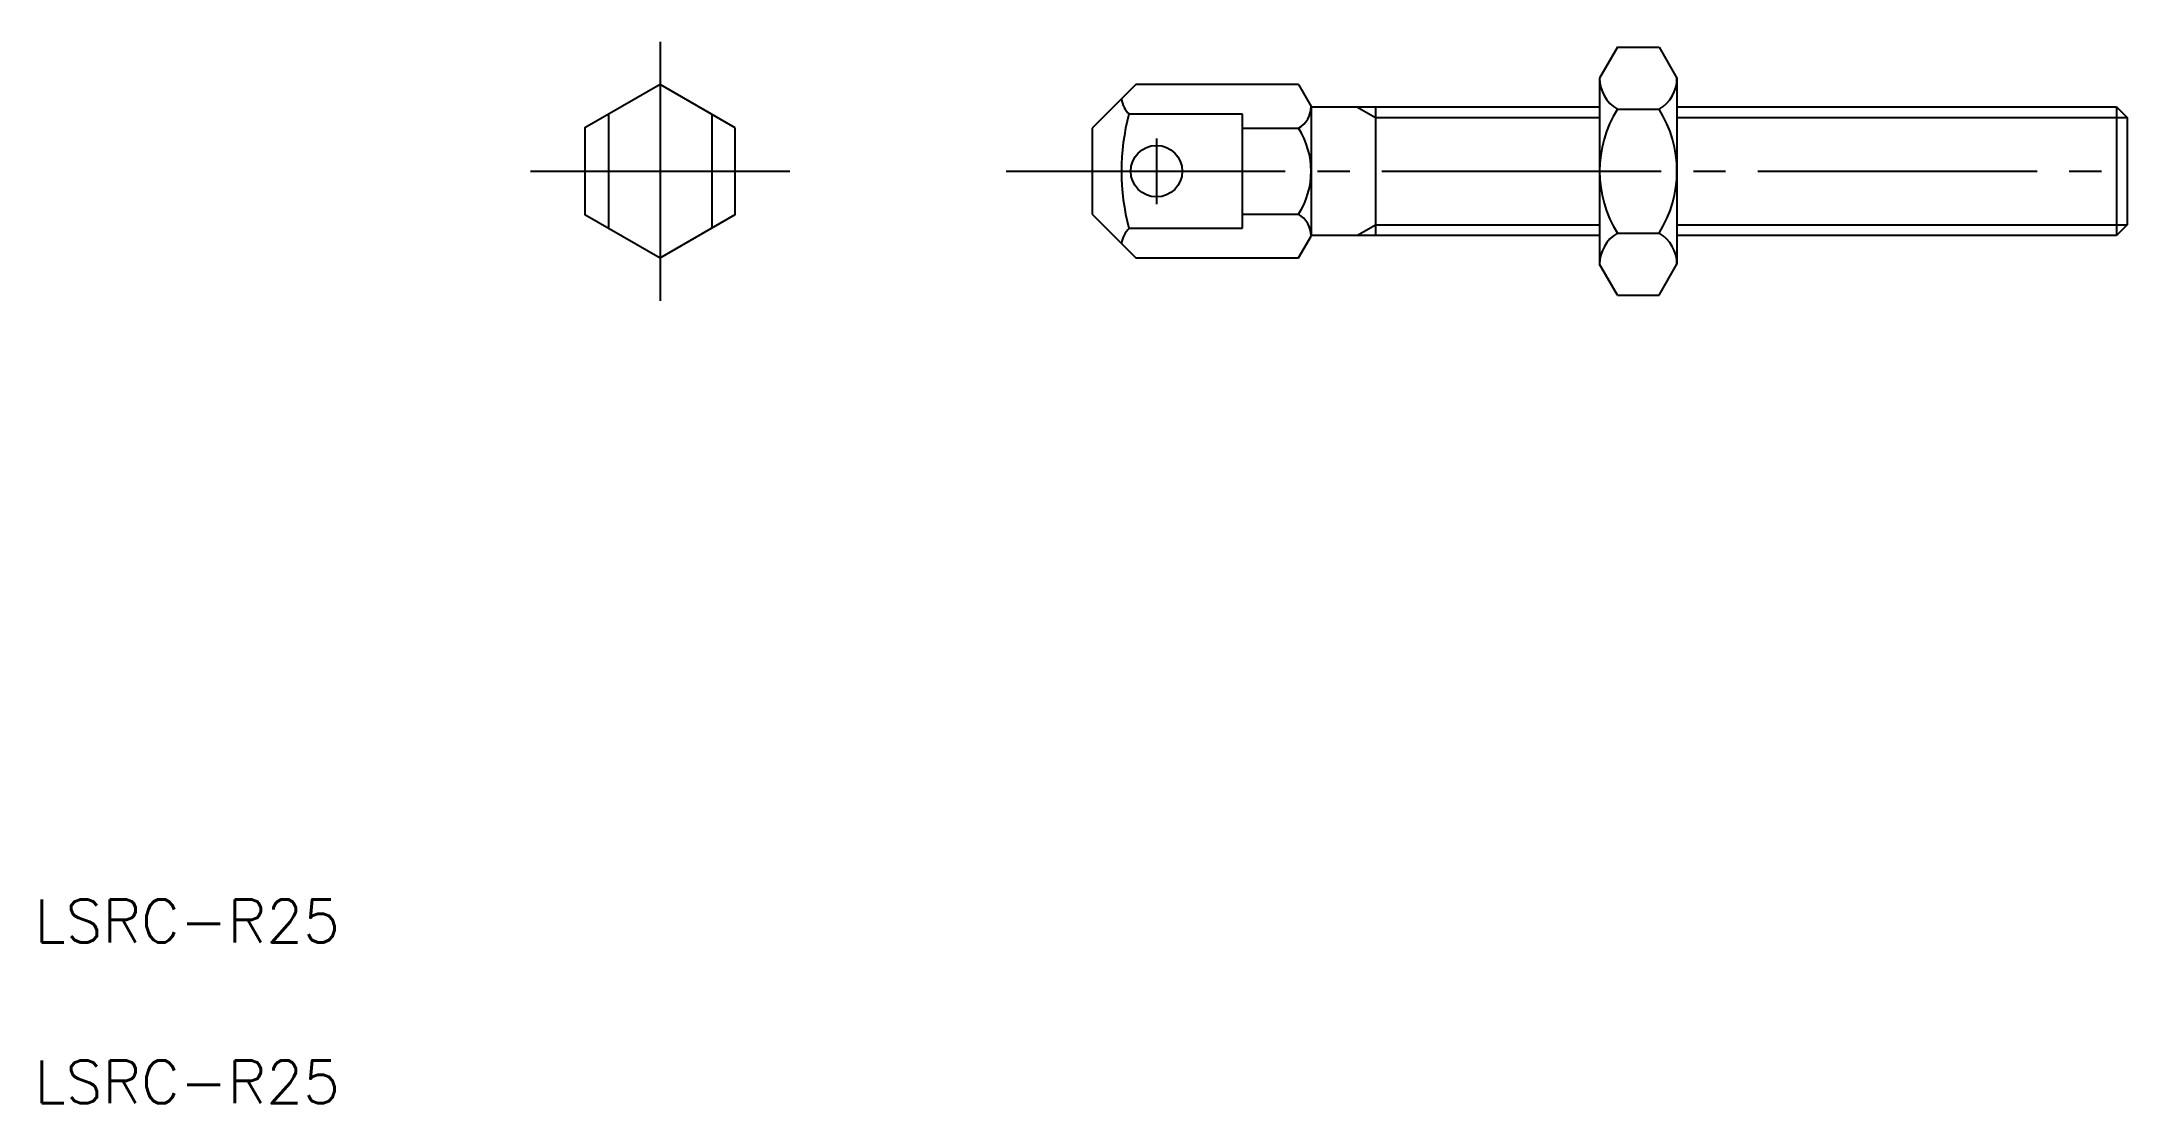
# Model space of a CAD drawing. Extents: x 70.6 to 167.7, y 158.8 to 208.2.
import ezdxf

# ---------------------------------------------------------------- set-up
doc = ezdxf.new("R2010")
doc.units = 0
doc.linetypes.add('CENTER', pattern=[17.5, 13, -1.5, 1.5, -1.5])
doc.layers.get('0').update_dxf_attribs({"linetype": 'CONTINUOUS'})
doc.layers.add('CENTER', color=1, linetype='CENTER')
doc.styles.get("Standard").update_dxf_attribs({"font": 'txt.shx', "bigfont": '@extfont2.shx'})

msp = doc.modelspace()

# ---------------------------------------------------------------- linework, layer by layer
at = {"color": 7, "linetype": 'CONTINUOUS'}
for p, q in [((143.986, 207.972), (143.156, 206.536)), ((143.986, 207.972), (145.927, 207.972)), ((145.927, 207.972), (146.756, 206.536)), ((121.565, 206.24), (119.523, 204.199)), ((129.134, 206.24), (121.565, 206.24)), ((129.134, 206.24), (129.723, 205.219)), ((143.156, 206.536), (143.156, 197.862)), ((146.756, 206.536), (146.756, 197.862)), ((129.723, 205.219), (129.723, 199.179)), ((129.723, 205.199), (143.156, 205.199)), ((132.724, 205.199), (132.724, 199.199)), ((143.986, 205.086), (145.927, 205.086)), ((146.756, 205.199), (167.223, 205.199)), ((167.223, 205.199), (167.723, 204.699)), ((167.223, 205.199), (167.223, 199.199)), ((97.012, 204.855), (97.012, 199.543)), ((101.812, 204.855), (101.812, 199.543)), ((119.523, 204.199), (119.523, 200.199)), ((126.523, 204.855), (121.265, 204.855)), ((126.523, 199.543), (126.523, 204.855)), ((126.523, 204.199), (129.134, 204.199)), ((167.723, 204.699), (167.723, 199.699)), ((119.523, 200.199), (121.565, 198.157)), ((126.523, 200.199), (129.134, 200.199)), ((121.265, 199.543), (126.523, 199.543)), ((129.134, 198.157), (129.723, 199.179)), ((143.156, 199.199), (129.723, 199.199)), ((143.986, 199.312), (145.927, 199.312)), ((167.223, 199.199), (146.756, 199.199)), ((167.723, 199.699), (167.223, 199.199)), ((121.565, 198.157), (129.134, 198.157)), ((143.986, 196.425), (143.156, 197.862)), ((145.927, 196.425), (146.756, 197.862)), ((143.986, 196.425), (145.927, 196.425))]:
    msp.add_line(p, q, dxfattribs=at)
at = {"color": 3, "linetype": 'CONTINUOUS'}
for p, q in [((131.858, 205.199), (132.724, 204.699)), ((132.724, 204.699), (143.156, 204.699)), ((146.756, 204.699), (167.723, 204.699)), ((131.858, 199.199), (132.724, 199.699)), ((132.724, 199.699), (143.156, 199.699)), ((146.756, 199.699), (167.723, 199.699))]:
    msp.add_line(p, q, dxfattribs=at)
at = {"color": 7, "linetype": 'CONTINUOUS'}
msp.add_lwpolyline([(102.912, 204.22), (99.412, 206.24), (95.912, 204.22), (95.912, 200.178), (99.412, 198.157), (102.912, 200.178)], close=True, dxfattribs=at)
msp.add_circle((122.523, 202.199), 1.2, dxfattribs=at)
for centre, radius, start, end in [((144.827, 206.529), 1.671, 179.7728, 239.7728), ((145.086, 206.529), 1.671, 300.2272, 0.22721), ((122.005, 205.698), 1.122, 186.75899, 228.7492), ((128.545, 205.22), 1.178, 299.9647, 359.9647), ((148.594, 202.199), 5.438, 147.93596, 212.06404), ((141.318, 202.199), 5.438, 327.93596, 32.06404), ((131.113, 202.199), 10.223, 164.94188, 195.05812), ((126.037, 202.199), 3.686, 327.14182, 32.85818), ((128.545, 199.178), 1.178, 0.0353, 60.0353), ((122.005, 198.7), 1.122, 131.25072, 173.24103), ((144.827, 197.869), 1.671, 120.2272, 180.2272), ((145.086, 197.869), 1.671, 359.7728, 59.7728)]:
    msp.add_arc(centre, radius, start, end, dxfattribs=at)
at = {"layer": 'CENTER', "color": 1, "linetype": 'CENTER'}
for p, q in [((99.412, 208.235), (99.412, 196.163)), ((122.523, 203.729), (122.523, 200.669)), ((93.376, 202.199), (105.448, 202.199)), ((115.52, 202.199), (167.723, 202.199))]:
    msp.add_line(p, q, dxfattribs=at)

# ---------------------------------------------------------------- texts
at = {"color": 7, "linetype": 'CONTINUOUS'}
for p in [(70.275, 166.268), (70.275, 158.768)]:
    msp.add_text('LSRC-R25', height=2, dxfattribs=at).set_placement(p)

doc.saveas('drawing.dxf')
